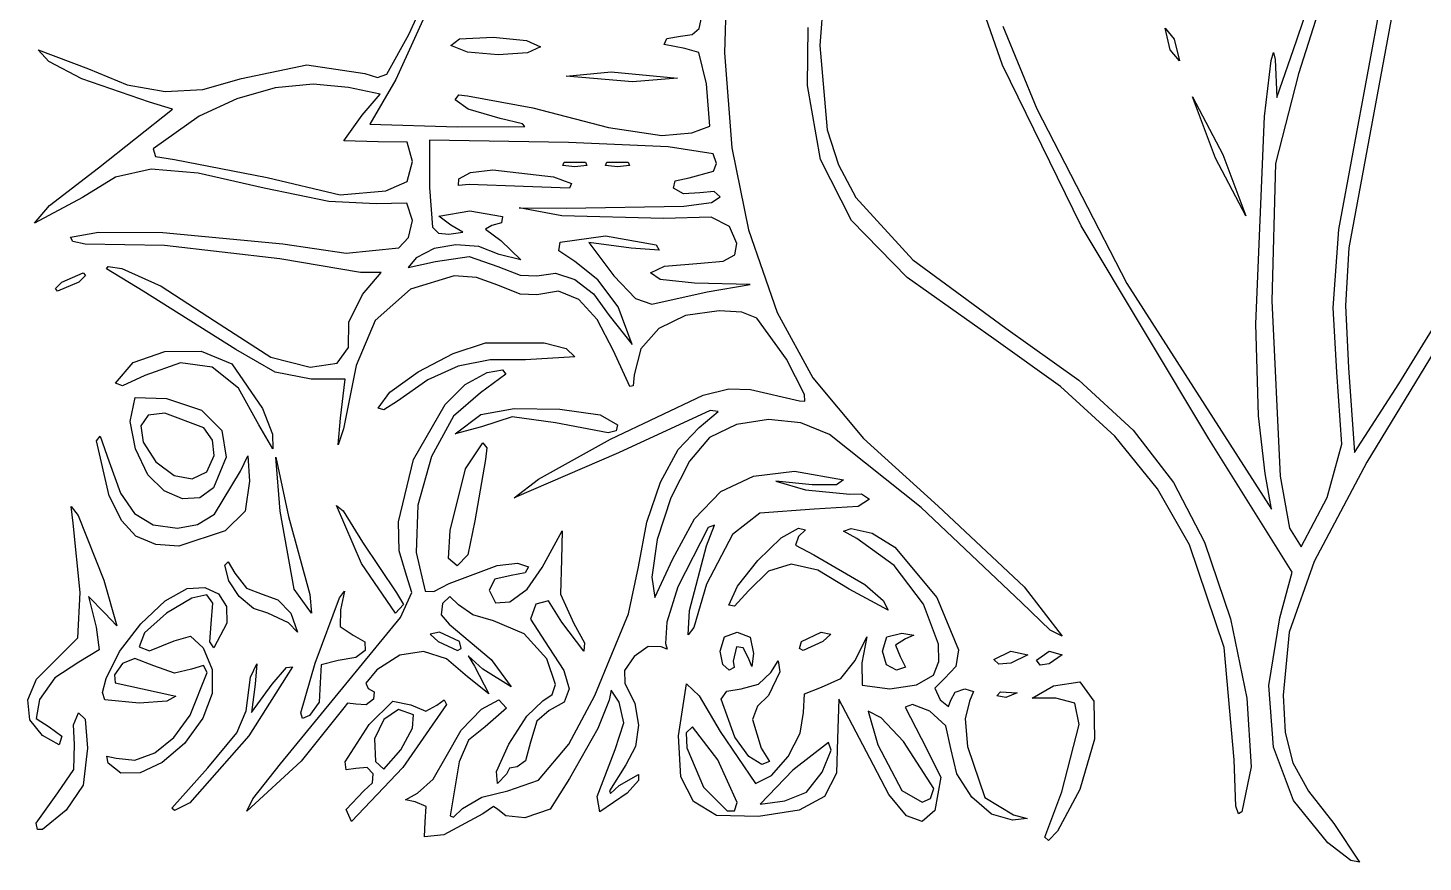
# Model space of a CAD drawing. Extents: x -2 to 143, y -75 to 57.
# Drawn here: x -1.63 to 30.67, y -73.61 to -54.31 of the extents above; entities that cross this region are included whole.
import ezdxf

# ---------------------------------------------------------------- set-up
doc = ezdxf.new("R2010")
doc.units = 0

msp = doc.modelspace()

# ---------------------------------------------------------------- linework, layer by layer
at = {"layer": 'Layer 1'}
for p, q in [((29.742769, -49.175322), (27.78338, -55.367966)), ((30.53079, -50.892837), (29.834776, -54.60145)), ((27.73885, -54.60147), (28.90985, -51.104446)), ((14.556311, -52.64182), (14.49772, -54.884092)), ((28.719773, -58.972139), (29.914118, -52.521)), ((7.795793, -53.505412), (6.884126, -55.495582)), ((7.186877, -54.45702), (7.698966, -53.33871)), ((13.912366, -54.320195), (14.095312, -53.45224)), ((16.806455, -53.344134), (16.703592, -54.71086)), ((20.933303, -55.168519), (20.365794, -53.548905)), ((6.675556, -55.377266), (7.186877, -54.45702)), ((8.16091, -54.71223), (8.364024, -54.559507)), ((8.364024, -54.559507), (9.13871, -54.52203)), ((9.13871, -54.52203), (9.915365, -54.597705)), ((13.096405, -54.69092), (13.163335, -54.550769)), ((13.163335, -54.550769), (13.479874, -54.49248)), ((13.479874, -54.49248), (13.746787, -54.460381)), ((13.746787, -54.460381), (13.912366, -54.320195)), ((16.418228, -55.64086), (16.430695, -54.29592)), ((20.936844, -54.265012), (21.721966, -56.181353)), ((24.808097, -54.812), (24.698331, -54.314572)), ((24.698331, -54.314572), (24.906757, -54.56314)), ((24.906757, -54.56314), (25.024135, -55.06533)), ((-1.145028, -55.079104), (-1.396083, -54.81094)), ((-1.396083, -54.81094), (-0.229423, -55.25147)), ((8.548542, -54.866761), (8.16091, -54.71218)), ((8.16091, -54.71218), (8.16091, -54.71223)), ((9.255676, -54.926097), (8.548542, -54.866761)), ((9.9348, -54.8855), (9.255676, -54.926097)), ((9.915365, -54.597705), (10.2384, -54.74028)), ((10.2384, -54.74028), (9.9348, -54.8855)), ((13.575004, -54.78292), (13.096405, -54.69092)), ((13.897805, -54.873913), (13.575004, -54.78292)), ((14.07611, -55.59921), (13.897805, -54.873913)), ((14.49772, -54.884092), (14.664664, -57.078127)), ((16.703592, -54.71086), (16.872537, -56.660686)), ((24.8081, -54.812), (24.808097, -54.812)), ((25.024135, -55.06533), (24.8081, -54.812)), ((27.150237, -55.062449), (27.207291, -54.871161)), ((27.207291, -54.871161), (27.238868, -55.03946)), ((27.277968, -55.91545), (27.73885, -54.60147)), ((29.834776, -54.60145), (28.9459, -59.396135)), ((-0.384435, -55.486362), (-1.145028, -55.079104)), ((3.311987, -55.47727), (4.827155, -55.162422)), ((4.827155, -55.162422), (6.167877, -55.36206)), ((22.747919, -58.882952), (20.933303, -55.168519)), ((26.991737, -56.35344), (27.150237, -55.062449)), ((27.238868, -55.03946), (27.277968, -55.91545)), ((1.184607, -56.02263), (-0.384435, -55.486362)), ((-0.229423, -55.25147), (0.668396, -55.618726)), ((2.418437, -55.730311), (3.311987, -55.47727)), ((6.167877, -55.36206), (6.459954, -55.45223)), ((6.884126, -55.495582), (6.282521, -56.529172)), ((6.459954, -55.45223), (6.675556, -55.377266)), ((12.365772, -55.55465), (10.831952, -55.42321)), ((10.831952, -55.42321), (10.83196, -55.42321)), ((10.83196, -55.42321), (11.87091, -55.32154)), ((11.87091, -55.32154), (13.405359, -55.467821)), ((13.405359, -55.467821), (12.365772, -55.55465)), ((27.78338, -55.367966), (27.250651, -57.444485)), ((0.668396, -55.618726), (1.544128, -55.777901)), ((1.544128, -55.777901), (2.418437, -55.730311)), ((4.096771, -55.695765), (3.2066, -55.944272)), ((4.971205, -55.606468), (4.096771, -55.695765)), ((5.792847, -55.68348), (4.971205, -55.606468)), ((6.522662, -55.83499), (5.792847, -55.68348)), ((6.104705, -56.32732), (6.522662, -55.83499)), ((8.259433, -55.971272), (8.342706, -55.857174)), ((8.342706, -55.857174), (8.542914, -55.880072)), ((14.1534, -56.5817), (14.07611, -55.59921)), ((16.718413, -57.348671), (16.418228, -55.64086)), ((0.005757, -57.54622), (1.719117, -56.18901)), ((1.719117, -56.18901), (1.184607, -56.02263)), ((3.2066, -55.944272), (2.337747, -56.34489)), ((8.564624, -56.185098), (8.259433, -55.971272)), ((8.542914, -55.880072), (10.061214, -56.155052)), ((9.298383, -56.402022), (8.564624, -56.185098)), ((10.061214, -56.155052), (11.806164, -56.613452)), ((21.721966, -56.181353), (23.811378, -60.22106)), ((25.861967, -57.31677), (25.325038, -55.90032)), ((25.325038, -55.90032), (26.028783, -57.23646)), ((2.337747, -56.34489), (1.269869, -57.10393)), ((5.686748, -56.92083), (6.104705, -56.32732)), ((9.815201, -56.521296), (9.298383, -56.402022)), ((26.79663, -61.14996), (26.991737, -56.35344)), ((6.282521, -56.529172), (8.310951, -56.597072)), ((8.310951, -56.597072), (9.871264, -56.584053)), ((9.871264, -56.584053), (9.815201, -56.521296)), ((11.806164, -56.613452), (13.048156, -56.794162)), ((13.048156, -56.794162), (13.741974, -56.735424)), ((13.741974, -56.735424), (14.153394, -56.581752)), ((14.153394, -56.581752), (14.1534, -56.5817)), ((16.872537, -56.660686), (17.130888, -57.476315)), ((1.269869, -57.10393), (1.325972, -57.284574)), ((6.478331, -56.93843), (5.686748, -56.92083)), ((7.148254, -56.9512), (6.478331, -56.93843)), ((7.269914, -57.39801), (7.148254, -56.9512)), ((10.881478, -56.9563), (7.665668, -56.902)), ((7.665668, -56.902), (7.6657, -57.9965)), ((13.192403, -57.055936), (10.881478, -56.9563)), ((14.232648, -57.21918), (13.192403, -57.055936)), ((14.664664, -57.078127), (15.051217, -58.981286)), ((1.325972, -57.284574), (1.766626, -57.34811)), ((1.766626, -57.34811), (3.905686, -57.76999)), ((7.145632, -57.859486), (7.269914, -57.39801)), ((10.75315, -57.490905), (10.782525, -57.41289)), ((10.782525, -57.41289), (11.277264, -57.41289)), ((10.782525, -57.41289), (10.782525, -57.41289)), ((11.277264, -57.41289), (11.306641, -57.490883)), ((11.742629, -57.490905), (11.772004, -57.41289)), ((11.772004, -57.41289), (12.266743, -57.41289)), ((11.772004, -57.41289), (11.772004, -57.41289)), ((12.266743, -57.41289), (12.29612, -57.490883)), ((14.311651, -57.444773), (14.232648, -57.21918)), ((14.23739, -57.621189), (14.311651, -57.444773)), ((17.438331, -58.760911), (16.718413, -57.348671)), ((17.130888, -57.476315), (17.533482, -58.228764)), ((26.565712, -58.65291), (25.861967, -57.31677)), ((25.861967, -57.31677), (25.861967, -57.31677)), ((26.028783, -57.23646), (26.565712, -58.65291)), ((27.250651, -57.444485), (27.161317, -60.623886)), ((-1.132148, -58.412832), (0.005757, -57.54622)), ((0.399024, -57.762193), (-0.369733, -58.23046)), ((1.225697, -57.577254), (0.399024, -57.762193)), ((2.307235, -57.66568), (1.225697, -57.577254)), ((3.840587, -58.01751), (2.307235, -57.66568)), ((3.905686, -57.76999), (5.599099, -58.171457)), ((8.340592, -57.950598), (8.345199, -57.80039)), ((8.345199, -57.80039), (8.61139, -57.650685)), ((8.61139, -57.650685), (9.129055, -57.591444)), ((9.129055, -57.591444), (10.535159, -57.75269)), ((10.535159, -57.75269), (10.950678, -57.90459)), ((11.029895, -57.52335), (10.75315, -57.490905)), ((11.306641, -57.490883), (11.029895, -57.52335)), ((12.019374, -57.52335), (11.742629, -57.490905)), ((12.29612, -57.490883), (12.019374, -57.52335)), ((13.352334, -57.840923), (13.678133, -57.77713)), ((13.678133, -57.77713), (14.23739, -57.621189)), ((5.334147, -58.319373), (3.840587, -58.01751)), ((5.599099, -58.171457), (6.651486, -58.07803)), ((6.651486, -58.07803), (6.65149, -58.078)), ((6.65149, -58.078), (7.145632, -57.859486)), ((7.6657, -57.9965), (7.73675, -58.913967)), ((8.58089, -57.92817), (8.340592, -57.950598)), ((9.84252, -57.97347), (8.58089, -57.92817)), ((9.842524, -57.97343), (9.84252, -57.97347)), ((10.907954, -58.012981), (9.842524, -57.97343)), ((10.950678, -57.90459), (10.907954, -58.012981)), ((13.31561, -58.01387), (13.352334, -57.840923)), ((13.547976, -58.142484), (13.31561, -58.01387)), ((13.920977, -58.1192), (13.547976, -58.142484)), ((14.25771, -58.089968), (13.920977, -58.1192)), ((14.394127, -58.2109), (14.25771, -58.089968)), ((-0.369733, -58.23046), (-1.475593, -58.82118)), ((-1.475593, -58.82118), (-1.132148, -58.412832)), ((6.428857, -58.37291), (5.334147, -58.319373)), ((7.138206, -58.362736), (6.428857, -58.37291)), ((7.269914, -58.7657), (7.138206, -58.362736)), ((10.832007, -58.47862), (13.554129, -58.432443)), ((13.554129, -58.432443), (14.190444, -58.345018)), ((14.190444, -58.345018), (14.394127, -58.2109)), ((17.533482, -58.228764), (18.856366, -59.673149)), ((7.177962, -59.155869), (7.269914, -58.7657)), ((7.884683, -58.663839), (8.60366, -58.54184)), ((8.16044, -58.87208), (7.884683, -58.663839)), ((8.60366, -58.54184), (9.357449, -58.67034)), ((9.357449, -58.67034), (9.331862, -58.815397)), ((10.733056, -58.65328), (9.743577, -58.46862)), ((9.743577, -58.46862), (10.832007, -58.47862)), ((13.080646, -58.71768), (10.733056, -58.65328)), ((14.183088, -58.688371), (13.080646, -58.71768)), ((14.611306, -58.89889), (14.183088, -58.688371)), ((18.725364, -60.078016), (17.438331, -58.760911)), ((-0.646165, -59.14547), (0.0018, -59.033806)), ((0.0018, -59.033806), (1.491989, -59.037847)), ((1.491989, -59.037847), (4.273555, -59.30479)), ((7.73675, -58.913967), (7.870862, -59.052698)), ((7.870862, -59.052698), (8.110966, -59.07569)), ((8.110966, -59.07569), (8.436648, -59.035726)), ((8.436648, -59.035726), (8.16044, -58.87208)), ((9.112125, -58.88085), (8.961139, -58.963318)), ((8.961139, -58.963318), (9.315837, -59.22649)), ((9.331862, -58.815397), (9.112125, -58.88085)), ((14.778943, -59.296526), (14.611306, -58.89889)), ((15.051217, -58.981286), (15.71473, -60.889516)), ((25.703278, -63.81645), (22.747919, -58.882952)), ((28.582858, -60.780566), (28.719773, -58.972139)), ((-0.587384, -59.249272), (-0.646165, -59.14547)), ((-0.308191, -59.30681), (-0.587384, -59.249272)), ((1.530945, -59.33813), (-0.308191, -59.30681)), ((4.202535, -59.65283), (1.530945, -59.33813)), ((4.273555, -59.30479), (5.736873, -59.519246)), ((5.736873, -59.519246), (6.956885, -59.39579)), ((6.956885, -59.39579), (7.177962, -59.155869)), ((7.770423, -59.40919), (7.357207, -59.62582)), ((8.278338, -59.321765), (7.770423, -59.40919)), ((8.806093, -59.366617), (8.278338, -59.321765)), ((9.278827, -59.54682), (8.806093, -59.366617)), ((9.315837, -59.22649), (9.778052, -59.67346)), ((10.659074, -59.46039), (10.693489, -59.26465)), ((10.693489, -59.26465), (11.741879, -59.115899)), ((12.331078, -59.40195), (11.356455, -59.27155)), ((11.356455, -59.27155), (11.935286, -60.04146)), ((11.741879, -59.115899), (12.909909, -59.32705)), ((12.979079, -59.452366), (12.331078, -59.40195)), ((12.909909, -59.32705), (12.979079, -59.452366)), ((14.733601, -59.559376), (14.778943, -59.296526)), ((28.9459, -59.396135), (28.869009, -60.73029)), ((6.067565, -59.96653), (4.202535, -59.65283)), ((7.357207, -59.62582), (7.172964, -59.851682)), ((7.172964, -59.851682), (7.801398, -59.71222)), ((7.801398, -59.71222), (8.587406, -59.596787)), ((8.587406, -59.596787), (9.246288, -59.82331)), ((9.778052, -59.67346), (9.278827, -59.54682)), ((11.0317, -59.71367), (10.659074, -59.46039)), ((11.563542, -60.137141), (11.0317, -59.71367)), ((13.948862, -59.75121), (14.461502, -59.705064)), ((14.461502, -59.705064), (14.733601, -59.559376)), ((18.856366, -59.673149), (21.011132, -61.2519)), ((-0.843817, -60.1859), (-0.349077, -59.97361)), ((-0.296511, -60.035959), (-0.448025, -60.1859)), ((-0.349077, -59.97361), (-0.296511, -60.035959)), ((0.186025, -59.879344), (0.226147, -59.826068)), ((1.0362, -60.39573), (0.186025, -59.879344)), ((0.226147, -59.826068), (0.541461, -59.87244)), ((0.541461, -59.87244), (1.457534, -60.283799)), ((6.547327, -59.96671), (6.067565, -59.96653)), ((6.115229, -60.4757), (6.547327, -59.96671)), ((8.237558, -60.040443), (7.226225, -60.348023)), ((8.75497, -60.078251), (8.237558, -60.040443)), ((9.246288, -59.82331), (9.76608, -60.027886)), ((9.76608, -60.027886), (10.149986, -60.04176)), ((10.149986, -60.04176), (10.58348, -59.97854)), ((10.58348, -59.97854), (11.03322, -60.125202)), ((11.935286, -60.04146), (12.437664, -60.571005)), ((12.779755, -59.969725), (13.102657, -59.820464)), ((13.004302, -60.124378), (12.779755, -59.969725)), ((13.102657, -59.820464), (13.948862, -59.75121)), ((-0.995331, -60.335841), (-0.843817, -60.1859)), ((-0.942765, -60.39819), (-0.995331, -60.335841)), ((-0.448025, -60.1859), (-0.942765, -60.39819)), ((-0.843817, -60.1859), (-0.843817, -60.1859)), ((1.457534, -60.283799), (2.687371, -61.08236)), ((7.226225, -60.348023), (6.406562, -61.075855)), ((9.24814, -60.261926), (8.75497, -60.078251)), ((9.766692, -60.465825), (9.24814, -60.261926)), ((11.03322, -60.125202), (11.460781, -60.460628)), ((12.03384, -60.75928), (11.563542, -60.137141)), ((13.80044, -60.20981), (13.004302, -60.124378)), ((15.08676, -60.24051), (13.80044, -60.20981)), ((14.097281, -60.40932), (15.08676, -60.24051)), ((20.726898, -61.50042), (18.725364, -60.078016)), ((23.811378, -60.22106), (27.158488, -65.4418)), ((30.105376, -62.54033), (31.566106, -60.16442)), ((3.18026, -61.74501), (1.0362, -60.39573)), ((5.801958, -61.11619), (6.115229, -60.4757)), ((10.150082, -60.479396), (9.766692, -60.465825)), ((10.653001, -60.397187), (10.150082, -60.479396)), ((11.119561, -60.589265), (10.653001, -60.397187)), ((11.544765, -61.051963), (11.119561, -60.589265)), ((11.460781, -60.460628), (11.827736, -60.9637)), ((12.437664, -60.571005), (12.810961, -60.69474)), ((12.810961, -60.69474), (14.097281, -60.40932)), ((27.161317, -60.623886), (27.356426, -64.679366)), ((11.827736, -60.9637), (12.361394, -61.63257)), ((12.03387, -60.75945), (12.03384, -60.75928)), ((12.361394, -61.63257), (12.03387, -60.75945)), ((13.593231, -60.957542), (12.973433, -61.262907)), ((14.371465, -60.855456), (13.593231, -60.957542)), ((14.897475, -60.886223), (14.371465, -60.855456)), ((15.246732, -61.021485), (14.897475, -60.886223)), ((15.926875, -61.973416), (15.246732, -61.021485)), ((15.71473, -60.889516), (16.537567, -62.402292)), ((28.672668, -62.27357), (28.582858, -60.780566)), ((28.869009, -60.73029), (28.940605, -62.1732)), ((31.443267, -60.93229), (29.362118, -64.356371)), ((2.687371, -61.08236), (3.992522, -61.927237)), ((5.790432, -61.70218), (5.801958, -61.11619)), ((6.406562, -61.075855), (5.97099, -62.115126)), ((11.923622, -61.781616), (11.544765, -61.051963)), ((12.973433, -61.262907), (12.560758, -61.734887)), ((21.011132, -61.2519), (22.694421, -62.460029)), ((26.852709, -63.281218), (26.79663, -61.14996)), ((8.217539, -61.839176), (8.96098, -61.59643)), ((8.96098, -61.59643), (10.324314, -61.595755)), ((10.324314, -61.595755), (10.829985, -61.726053)), ((22.274148, -62.604248), (20.726898, -61.50042)), ((0.805804, -62.049678), (1.541629, -61.792455)), ((1.541629, -61.792455), (2.378723, -61.788717)), ((2.378723, -61.788717), (3.090972, -62.07598)), ((4.096664, -62.270798), (3.18026, -61.74501)), ((3.992522, -61.927237), (4.900361, -62.15668)), ((5.530272, -62.06293), (5.790432, -61.70218)), ((7.403631, -62.264871), (8.217539, -61.839176)), ((9.068467, -61.984656), (8.330299, -62.135955)), ((9.88567, -61.98369), (9.068467, -61.984656)), ((11.02994, -61.91449), (9.88567, -61.98369)), ((10.829985, -61.726053), (11.02994, -61.91449)), ((12.307085, -62.600536), (11.923622, -61.781616)), ((12.560758, -61.734887), (12.403895, -62.336816)), ((16.344077, -62.791751), (15.926875, -61.973416)), ((0.397362, -62.52287), (0.805804, -62.049678)), ((1.901716, -62.05906), (1.07437, -62.35123)), ((2.634832, -62.159436), (1.901716, -62.05906)), ((3.24821, -62.641324), (2.634832, -62.159436)), ((3.090972, -62.07598), (3.797928, -63.115562)), ((4.92468, -62.4354), (4.096664, -62.270798)), ((4.900361, -62.15668), (5.530272, -62.06293)), ((5.97099, -62.115126), (5.672411, -63.580156)), ((6.747735, -62.73436), (7.403631, -62.264871)), ((8.330299, -62.135955), (7.629298, -62.451167)), ((8.495449, -62.558425), (9.00149, -62.27748)), ((9.434107, -62.320596), (8.849347, -62.74835)), ((9.00149, -62.27748), (9.35641, -62.215557)), ((9.35641, -62.215557), (9.434107, -62.320596)), ((28.788321, -63.939139), (28.672668, -62.27357)), ((28.940605, -62.1732), (29.080436, -64.1283)), ((0.556429, -62.585104), (0.397362, -62.52287)), ((1.07437, -62.35123), (0.556429, -62.585104)), ((3.71634, -63.49369), (3.24821, -62.641324)), ((5.712505, -62.435396), (4.92468, -62.4354)), ((5.605715, -63.336266), (5.712505, -62.435396)), ((7.629298, -62.451167), (6.9236, -62.94387)), ((8.030339, -63.019433), (8.495449, -62.558425)), ((12.379928, -62.590831), (12.307085, -62.600536)), ((12.403895, -62.336816), (12.379928, -62.590831)), ((14.002081, -62.801383), (14.594053, -62.655909)), ((14.594053, -62.655909), (15.095836, -62.672696)), ((16.537567, -62.402292), (17.714566, -63.803516)), ((23.532929, -63.754371), (22.274148, -62.604248)), ((22.694421, -62.460029), (23.951493, -63.613424)), ((29.080436, -64.1283), (30.105376, -62.54033)), ((0.739414, -63.41247), (0.849494, -62.858621)), ((0.849494, -62.858621), (1.578449, -62.88072)), ((1.578449, -62.88072), (2.388646, -63.147906)), ((6.47833, -63.10849), (6.747735, -62.73436)), ((6.9236, -62.94387), (6.609131, -63.141288)), ((8.849347, -62.74835), (8.223651, -63.289825)), ((11.853106, -63.826126), (14.002081, -62.801383)), ((15.095836, -62.672696), (16.232666, -62.935806)), ((16.232666, -62.935806), (16.352138, -62.940792)), ((16.352138, -62.940792), (16.344077, -62.791751)), ((1.151263, -63.265607), (0.981304, -63.513243)), ((1.53581, -63.21949), (1.151263, -63.265607)), ((2.440691, -63.563868), (1.53581, -63.21949)), ((2.388646, -63.147906), (2.860569, -63.62178)), ((3.797928, -63.115562), (4.030975, -63.705059)), ((6.478335, -63.10847), (6.47833, -63.10849)), ((6.609131, -63.141288), (6.478335, -63.10847)), ((7.296624, -64.296492), (8.030339, -63.019433)), ((8.223651, -63.289825), (7.709967, -64.227219)), ((8.25939, -63.69962), (8.851247, -63.25268)), ((8.851247, -63.25268), (9.623575, -63.113136)), ((9.623575, -63.113136), (10.681819, -63.12617)), ((10.681819, -63.12617), (11.616816, -63.261357)), ((11.616816, -63.261357), (12.019407, -63.48827)), ((14.159491, -63.160272), (12.041126, -64.136026)), ((13.908236, -63.553696), (14.346731, -63.180638)), ((14.346731, -63.180638), (14.159491, -63.160272)), ((27.009867, -64.62057), (26.852709, -63.281218)), ((0.859897, -64.045476), (0.739414, -63.41247)), ((0.981304, -63.513243), (1.037905, -63.895837)), ((2.645189, -63.845626), (2.440691, -63.563868)), ((2.860569, -63.62178), (2.962674, -64.242212)), ((3.716343, -63.49369), (3.71634, -63.49369)), ((4.042862, -64.04902), (3.716343, -63.49369)), ((5.550073, -63.952851), (5.605715, -63.336266)), ((5.672411, -63.580156), (5.550073, -63.952851)), ((8.871407, -63.53737), (8.259389, -63.6996)), ((9.57595, -63.309359), (8.871407, -63.53737)), ((10.586527, -63.44467), (9.57595, -63.309359)), ((11.803971, -63.673924), (10.586527, -63.44467)), ((12.019407, -63.48827), (11.983396, -63.631331)), ((13.425513, -64.064096), (13.908236, -63.553696)), ((14.776049, -63.4832), (14.144232, -63.785366)), ((15.515606, -63.369071), (14.776049, -63.4832)), ((16.264878, -63.445464), (15.515606, -63.369071)), ((16.925842, -63.714866), (16.264878, -63.445464)), ((23.951493, -63.613424), (24.886862, -64.824814)), ((-0.038995, -63.86114), (0.043483, -63.751116)), ((0.247948, -65.131445), (-0.038995, -63.86114)), ((0.043483, -63.751116), (0.250852, -64.34412)), ((1.037905, -63.895837), (1.333038, -64.34683)), ((2.68084, -64.1974), (2.645189, -63.845626)), ((4.030975, -63.705059), (4.042862, -64.04902)), ((8.259389, -63.6996), (8.25939, -63.69962)), ((8.498669, -64.505574), (8.898262, -63.90878)), ((8.898262, -63.90878), (8.996609, -64.021359)), ((10.190636, -64.748721), (11.853106, -63.826126)), ((11.983396, -63.631331), (11.803971, -63.673924)), ((14.144232, -63.785366), (13.683072, -64.330909)), ((19.047211, -65.406581), (16.925842, -63.714866)), ((17.714566, -63.803516), (19.440567, -65.377086)), ((24.520922, -64.969401), (23.532929, -63.754371)), ((27.634948, -66.89959), (25.703278, -63.81645)), ((28.444377, -65.17528), (28.788321, -63.939139)), ((1.149569, -64.64579), (0.859897, -64.045476)), ((2.509202, -64.578958), (2.680838, -64.1974)), ((2.962674, -64.242212), (2.663419, -64.94907)), ((2.680838, -64.1974), (2.68084, -64.1974)), ((3.289032, -64.56134), (3.458379, -64.208281)), ((3.458379, -64.208281), (3.497347, -64.79237)), ((4.20664, -65.4883), (4.110098, -64.2373)), ((4.110098, -64.2373), (4.398342, -65.60939)), ((7.709967, -64.227219), (7.393753, -65.348533)), ((8.996609, -64.021359), (8.959148, -64.29203)), ((12.041126, -64.136026), (9.623106, -65.178146)), ((13.011375, -64.815546), (13.425513, -64.064096)), ((0.250852, -64.34412), (0.513607, -65.068799)), ((1.333038, -64.34683), (1.75513, -64.662564)), ((2.173909, -64.736976), (2.509202, -64.578958)), ((2.689717, -65.555163), (3.289032, -64.56134)), ((6.94778, -65.738368), (7.296624, -64.296492)), ((8.14646, -65.9345), (8.498669, -64.505574)), ((8.959148, -64.29203), (8.712514, -65.71551)), ((13.683072, -64.330909), (13.252915, -65.18346)), ((15.166183, -64.679739), (16.114142, -64.566506)), ((16.114142, -64.566506), (17.252092, -64.763856)), ((29.362118, -64.356371), (28.14307, -66.650781)), ((1.524467, -65.016341), (1.149569, -64.64579)), ((1.149569, -64.64579), (1.149569, -64.64579)), ((1.75513, -64.662564), (2.173909, -64.736976)), ((3.497347, -64.79237), (3.395377, -65.488728)), ((9.623106, -65.178146), (10.190636, -64.748721)), ((12.694465, -65.742293), (13.011375, -64.815546)), ((14.406966, -65.036699), (15.166183, -64.679739)), ((16.521662, -64.877676), (15.68056, -64.793276)), ((15.68056, -64.793276), (16.373195, -64.998226)), ((17.086795, -64.880106), (16.521662, -64.877676)), ((17.252092, -64.763856), (17.086795, -64.880106)), ((24.886862, -64.824814), (25.605042, -66.20693)), ((27.010029, -64.62056), (27.009867, -64.62057)), ((27.158488, -65.4418), (27.010029, -64.62056)), ((27.356426, -64.679366), (27.574265, -65.881326)), ((0.544597, -65.709723), (0.247948, -65.131445)), ((0.513607, -65.068799), (0.840996, -65.542838)), ((1.948947, -65.199861), (1.524467, -65.016341)), ((2.352201, -65.182166), (1.948947, -65.199861)), ((2.663419, -64.94907), (2.352201, -65.182166)), ((13.252915, -65.18346), (12.935609, -66.144436)), ((13.797037, -65.6658), (14.406966, -65.036699)), ((16.373195, -64.998226), (17.395495, -65.094526)), ((17.395495, -65.094526), (17.665709, -65.084754)), ((17.852441, -65.213746), (17.590681, -65.383846)), ((17.665709, -65.084754), (17.852441, -65.213746)), ((25.255808, -66.26795), (24.520922, -64.969401)), ((27.846442, -66.317806), (28.44437, -65.175286)), ((28.44437, -65.175286), (28.444377, -65.17528)), ((-0.579513, -65.7703), (-0.62984, -65.381396)), ((-0.62984, -65.381396), (-0.46602, -65.587905)), ((0.840996, -65.542838), (1.269332, -65.801442)), ((2.29631, -65.799276), (2.689717, -65.555163)), ((3.395377, -65.488728), (2.935144, -65.9421)), ((4.53199, -67.2951), (4.20664, -65.4883)), ((6.0884, -66.70108), (5.510361, -65.361112)), ((5.510361, -65.361112), (5.665904, -65.480888)), ((5.665904, -65.480888), (6.113661, -66.20834)), ((7.393753, -65.348533), (7.360467, -66.44177)), ((15.314764, -65.536065), (14.676861, -66.026826)), ((16.573321, -65.441656), (15.314764, -65.536065)), ((17.590681, -65.383846), (16.573321, -65.441656)), ((21.370052, -67.601006), (19.047211, -65.406581)), ((19.440567, -65.377086), (21.428812, -67.239819)), ((-0.420023, -67.36748), (-0.579513, -65.7703)), ((-0.46602, -65.587905), (0.126426, -67.08428)), ((0.869229, -66.0698), (0.544597, -65.709723)), ((1.269332, -65.801442), (1.834932, -65.87982)), ((1.834932, -65.87982), (2.29631, -65.799276)), ((4.398342, -65.60939), (4.896783, -67.41611)), ((6.963758, -66.405396), (6.94778, -65.738368)), ((8.712514, -65.71551), (8.556633, -66.503184)), ((12.503426, -66.778586), (12.694465, -65.742293)), ((13.296942, -66.595456), (13.797037, -65.6658)), ((14.113834, -65.864556), (13.412904, -67.236319)), ((14.080694, -66.288906), (14.260818, -65.81407)), ((14.260818, -65.81407), (14.113834, -65.864556)), ((15.806921, -66.105538), (16.20491, -65.8832)), ((16.20491, -65.8832), (16.372836, -65.920739)), ((27.574265, -65.881326), (27.846442, -66.317806)), ((0.869234, -66.0698), (0.869229, -66.0698)), ((1.330381, -66.257014), (0.869234, -66.0698)), ((2.935144, -65.9421), (1.863185, -66.295986)), ((6.113661, -66.20834), (6.901484, -67.37632)), ((8.104444, -66.585761), (8.146459, -65.9345)), ((8.146459, -65.9345), (8.14646, -65.9345)), ((10.270485, -66.79319), (10.739388, -65.945425)), ((10.739388, -65.945425), (10.725626, -66.60966)), ((12.935609, -66.144436), (12.813002, -67.015256)), ((14.676861, -66.026826), (14.078505, -67.176566)), ((15.268753, -66.62782), (15.806921, -66.105538)), ((16.205622, -66.07341), (16.139178, -66.27219)), ((16.372836, -65.920739), (16.205622, -66.07341)), ((17.250042, -65.951335), (17.430656, -65.8937)), ((17.560137, -66.12525), (17.250042, -65.951335)), ((17.430656, -65.8937), (17.914251, -65.999447)), ((18.423843, -66.746177), (17.560137, -66.12525)), ((17.914251, -65.999447), (18.437397, -66.325434)), ((25.605042, -66.20693), (26.208972, -67.982381)), ((1.863185, -66.295986), (1.330381, -66.257014)), ((7.13124, -66.97477), (6.963758, -66.405396)), ((7.360467, -66.44177), (7.566358, -67.338031)), ((8.556633, -66.503184), (8.308751, -66.75574)), ((13.685464, -67.789126), (14.080694, -66.288906)), ((16.139178, -66.27219), (16.560692, -66.50004)), ((16.560692, -66.50004), (17.73998, -67.186541)), ((18.437397, -66.325434), (19.413316, -67.48631)), ((26.059173, -68.642133), (25.255808, -66.26795)), ((2.929595, -66.73858), (3.001854, -66.662356)), ((3.018422, -67.099805), (2.929595, -66.73858)), ((3.001854, -66.662356), (3.157732, -66.92007)), ((6.878126, -67.85082), (6.0884, -66.70108)), ((6.0884, -66.70108), (6.0884, -66.70108)), ((8.308751, -66.75574), (8.104444, -66.585761)), ((8.11931, -67.15952), (9.231828, -66.742725)), ((9.231828, -66.742725), (9.705795, -66.69078)), ((9.705795, -66.69078), (9.95423, -66.77857)), ((9.95423, -66.77857), (9.882855, -66.917136)), ((9.930671, -67.294882), (10.270485, -66.79319)), ((10.725626, -66.60966), (10.69635, -67.409382)), ((12.269851, -67.862392), (12.503426, -66.778586)), ((12.879382, -67.489911), (13.296942, -66.595456)), ((14.795696, -67.223159), (15.268753, -66.62782)), ((16.036254, -66.718379), (15.510059, -66.876068)), ((16.652424, -66.857275), (16.036254, -66.718379)), ((19.099503, -67.643035), (18.423843, -66.746177)), ((28.14307, -66.650781), (27.570075, -68.289715)), ((0.126426, -67.08428), (0.426189, -68.144591)), ((3.263731, -67.461308), (3.018422, -67.099805)), ((3.157732, -66.92007), (3.430496, -67.271388)), ((7.253824, -67.372287), (7.13124, -66.97477)), ((7.76463, -67.350186), (8.11931, -67.15952)), ((9.181102, -67.0631), (9.050965, -67.3185)), ((9.557384, -66.97477), (9.181102, -67.0631)), ((9.882855, -66.917136), (9.557384, -66.97477)), ((12.813002, -67.015256), (12.879382, -67.489911)), ((14.078505, -67.176566), (13.781744, -68.179116)), ((15.510059, -66.876068), (15.049295, -67.33075)), ((17.383115, -67.29235), (16.652424, -66.857275)), ((27.347255, -67.95745), (27.634948, -66.89959)), ((-0.471226, -68.419171), (-0.420023, -67.36748)), ((0.146632, -67.85077), (-0.225454, -67.466059)), ((-0.225454, -67.466059), (-0.053221, -68.17673)), ((1.547143, -67.563703), (2.054478, -67.2757)), ((2.054478, -67.2757), (2.466527, -67.252306)), ((2.511773, -67.425616), (2.162373, -67.503235)), ((2.466527, -67.252306), (2.785184, -67.403886)), ((2.653869, -67.621554), (2.511773, -67.425616)), ((2.785184, -67.403886), (2.967578, -67.692756)), ((3.590741, -67.739504), (3.263731, -67.461308)), ((3.430496, -67.271388), (3.789371, -67.41281)), ((3.789371, -67.41281), (4.156411, -67.541472)), ((4.933888, -67.85075), (4.531988, -67.29503)), ((4.531988, -67.29503), (4.53199, -67.2951)), ((4.896783, -67.41611), (4.933888, -67.85075)), ((5.01836, -69.0029), (5.585839, -67.493401)), ((5.585839, -67.493401), (5.696692, -67.340807)), ((5.696692, -67.340807), (5.606832, -67.76885)), ((6.901484, -67.37632), (7.067287, -67.65116)), ((6.995475, -67.952543), (7.253824, -67.372287)), ((7.566358, -67.338031), (7.76463, -67.350186)), ((8.133857, -67.463594), (7.964914, -67.62743)), ((8.339016, -67.65333), (8.133857, -67.463594)), ((9.050965, -67.3185), (9.19176, -67.613167)), ((9.528046, -67.586751), (9.930671, -67.294882)), ((10.69635, -67.409382), (11.010745, -68.08789)), ((13.412904, -67.236319), (13.160763, -68.059591)), ((14.59304, -67.66467), (14.795696, -67.223159)), ((15.049295, -67.33075), (14.72747, -67.688569)), ((18.282682, -67.78161), (17.383115, -67.29235)), ((17.73998, -67.186541), (18.171712, -67.555646)), ((19.413316, -67.48631), (19.909963, -68.69888)), ((21.428812, -67.239819), (22.310057, -68.380766)), ((0.987388, -68.094661), (1.547143, -67.563703)), ((2.162373, -67.503235), (1.580405, -67.84833)), ((2.613925, -68.09713), (2.653869, -67.621554)), ((2.967578, -67.692756), (2.970837, -68.08123)), ((3.924673, -67.85081), (3.590741, -67.739504)), ((4.156411, -67.541472), (4.453442, -67.85081)), ((5.606832, -67.76885), (5.5948, -68.161345)), ((7.067287, -67.65116), (6.878126, -67.85082)), ((7.964914, -67.62743), (7.935397, -67.885066)), ((8.666783, -67.890054), (8.339016, -67.65333)), ((9.19176, -67.613167), (9.528046, -67.586751)), ((10.127513, -67.64267), (10.001925, -67.990711)), ((10.417456, -67.563375), (10.127513, -67.64267)), ((10.725834, -68.05426), (10.417456, -67.563375)), ((13.652876, -68.348254), (13.685464, -67.789126)), ((14.593039, -67.66472), (14.59304, -67.66467)), ((14.72747, -67.688569), (14.593039, -67.66472)), ((18.171712, -67.555646), (18.282682, -67.78161)), ((19.449157, -68.570373), (19.099503, -67.643035)), ((22.033931, -68.242429), (21.370052, -67.601006)), ((0.426189, -68.144591), (0.146632, -67.85077)), ((0.493293, -68.737102), (0.987388, -68.094661)), ((1.580405, -67.84833), (1.067607, -68.302074)), ((2.582112, -68.515829), (2.613925, -68.09713)), ((2.970837, -68.08123), (2.670241, -68.65099)), ((4.40042, -68.0698), (3.924673, -67.85081)), ((4.21863, -71.3333), (6.995475, -67.952543)), ((4.611672, -68.2888), (4.40042, -68.0698)), ((4.40042, -68.0698), (4.40042, -68.0698)), ((4.453442, -67.85081), (4.611672, -68.2888)), ((7.935397, -67.885066), (8.12216, -68.10302)), ((8.12216, -68.10302), (9.096952, -68.920462)), ((9.149866, -68.02822), (8.666783, -67.890054)), ((9.855421, -68.33101), (9.149866, -68.02822)), ((10.001925, -67.990711), (10.43052, -68.6435)), ((11.238822, -68.72674), (10.725834, -68.05426)), ((11.010745, -68.08789), (11.253804, -68.539079)), ((11.884289, -68.801426), (12.269851, -67.862392)), ((13.160763, -68.059591), (13.130461, -68.547976)), ((26.208972, -67.982381), (26.582672, -69.814598)), ((27.095255, -69.520852), (27.347255, -67.95745)), ((-1.003531, -68.95199), (-0.471226, -68.419171)), ((-0.053221, -68.17673), (0.017529, -68.695631)), ((1.067607, -68.302074), (0.944974, -68.62789)), ((1.758056, -68.49041), (2.131337, -68.38157)), ((2.131337, -68.38157), (2.427551, -68.65466)), ((5.5948, -68.161345), (5.899003, -68.35635)), ((5.899003, -68.35635), (6.169662, -68.516046)), ((7.901385, -68.2921), (7.67841, -68.332444)), ((7.67841, -68.332444), (7.86359, -68.50775)), ((8.35833, -68.50775), (7.901385, -68.2921)), ((10.382778, -68.904681), (9.855421, -68.33101)), ((13.781744, -68.179116), (13.652876, -68.348254)), ((14.3942, -68.7268), (14.493148, -68.398309)), ((14.493148, -68.398309), (14.789992, -68.28881)), ((14.789992, -68.28881), (15.089611, -68.401976)), ((15.089611, -68.401976), (15.162827, -68.78155)), ((16.274209, -68.50779), (16.731154, -68.29214)), ((16.731154, -68.29214), (16.954129, -68.332484)), ((16.954129, -68.332484), (16.768954, -68.50779)), ((17.521364, -68.94577), (17.788599, -68.39828)), ((17.788599, -68.39828), (17.670602, -69.00052)), ((18.15422, -68.7268), (18.256483, -68.395236)), ((18.256483, -68.395236), (18.599486, -68.31421)), ((18.687926, -68.44201), (18.450351, -68.586449)), ((18.599486, -68.31421), (18.88091, -68.35531)), ((18.88091, -68.35531), (18.687926, -68.44201)), ((22.310057, -68.380766), (22.033931, -68.242429)), ((27.570075, -68.289715), (27.427087, -69.74737)), ((0.017529, -68.695631), (-0.45319, -68.98051)), ((0.182938, -69.35955), (0.493293, -68.737102)), ((0.944974, -68.62789), (1.184469, -68.724446)), ((1.184469, -68.724446), (1.758056, -68.49041)), ((2.427551, -68.65466), (2.638318, -69.156911)), ((2.670241, -68.65099), (2.582112, -68.515829)), ((6.176615, -68.711134), (5.958273, -68.876175)), ((6.169662, -68.516046), (6.176615, -68.711134)), ((7.524299, -68.740274), (6.976198, -68.821986)), ((8.05997, -68.909465), (7.524299, -68.740274)), ((7.86359, -68.50775), (8.314339, -68.71562)), ((8.314339, -68.71562), (8.400829, -68.663652)), ((8.400829, -68.663652), (8.35833, -68.50775)), ((8.35833, -68.50775), (8.35833, -68.50775)), ((10.43052, -68.6435), (10.778326, -69.175056)), ((11.253804, -68.539079), (11.238822, -68.72674)), ((12.729041, -68.623472), (12.404004, -68.84873)), ((13.02708, -68.629476), (12.729041, -68.623472)), ((13.167991, -68.685634), (13.02708, -68.629476)), ((13.130461, -68.547976), (13.167991, -68.685634)), ((14.394202, -68.7268), (14.3942, -68.7268)), ((14.455765, -69.036137), (14.394202, -68.7268)), ((14.771787, -68.62976), (14.699497, -68.96093)), ((14.929976, -68.653206), (14.771787, -68.62976)), ((15.048902, -68.88837), (14.929976, -68.653206)), ((15.162827, -68.78155), (15.125273, -69.085711)), ((16.231715, -68.663692), (16.274214, -68.50779)), ((16.318205, -68.71566), (16.231715, -68.663692)), ((16.274214, -68.50779), (16.274209, -68.50779)), ((16.768954, -68.50779), (16.318205, -68.71566)), ((18.243829, -69.042557), (18.15422, -68.7268)), ((18.15422, -68.7268), (18.15422, -68.7268)), ((18.450351, -68.586449), (18.563734, -68.8546)), ((19.45862, -68.968768), (19.449157, -68.570373)), ((19.909963, -68.69888), (19.850329, -69.085365)), ((20.72687, -68.9253), (21.122661, -68.7268)), ((21.122661, -68.7268), (21.518453, -68.8108)), ((21.716349, -68.9389), (22.013193, -68.72678)), ((22.013193, -68.72678), (22.310036, -68.81288)), ((26.290078, -71.24142), (26.059173, -68.642133)), ((-1.43096, -69.373123), (-1.003531, -68.95199)), ((-0.45319, -68.98051), (-1.005928, -69.349413)), ((0.559787, -69.01306), (0.375293, -69.280394)), ((0.84323, -68.895502), (0.559787, -69.01306)), ((1.286006, -69.06656), (0.84323, -68.895502)), ((1.760587, -69.237815), (1.286006, -69.06656)), ((2.431616, -69.058365), (2.158205, -69.14486)), ((2.516574, -69.220874), (2.431616, -69.058365)), ((4.498384, -69.09082), (3.482237, -70.685956)), ((3.520414, -69.32921), (3.670364, -69.024169)), ((3.670364, -69.024169), (3.631352, -69.49321)), ((4.02193, -69.49321), (4.35802, -69.104001)), ((4.35802, -69.104001), (4.498384, -69.09082)), ((4.687156, -70.155206), (5.018359, -69.0029)), ((5.018359, -69.0029), (5.01836, -69.0029)), ((5.157017, -69.041376), (5.13629, -69.4631)), ((5.553048, -68.94573), (5.157017, -69.041376)), ((5.958273, -68.876175), (5.553048, -68.94573)), ((6.976198, -68.821986), (6.450714, -69.15743)), ((8.548164, -69.32673), (8.05997, -68.909465)), ((8.903126, -69.14736), (8.562271, -68.840739)), ((8.562271, -68.840739), (8.70601, -69.07246)), ((8.70601, -69.07246), (9.039886, -69.717774)), ((9.096952, -68.920462), (9.55323, -69.55786)), ((10.579541, -69.502655), (10.382778, -68.904681)), ((11.494922, -69.752036), (11.884289, -68.801426)), ((12.404004, -68.84873), (12.181436, -69.174883)), ((14.603777, -69.1648), (14.455765, -69.036137)), ((14.718346, -69.104914), (14.603777, -69.1648)), ((14.699497, -68.96093), (14.718346, -69.104914)), ((15.125273, -69.085711), (15.048902, -68.88837)), ((15.565612, -69.2195), (15.737213, -68.95251)), ((15.737213, -68.95251), (15.773341, -69.2086)), ((17.186413, -69.359129), (17.521364, -68.94577)), ((17.670602, -69.00052), (17.678112, -69.517749)), ((18.475294, -69.1648), (18.243829, -69.042557)), ((18.68413, -69.10192), (18.475294, -69.1648)), ((18.563734, -68.8546), (18.68413, -69.10192)), ((19.334847, -69.28274), (19.45862, -68.968768)), ((19.850329, -69.085365), (19.588565, -69.35924)), ((20.843134, -69.031865), (20.72687, -68.92529)), ((20.72687, -68.92529), (20.72687, -68.9253)), ((21.122661, -69.00929), (20.843134, -69.031865)), ((21.518453, -68.8108), (21.122661, -69.00929)), ((21.716349, -68.93891), (21.716349, -68.9389)), ((21.803547, -69.05171), (21.716349, -68.93891)), ((22.013193, -69.02501), (21.803547, -69.05171)), ((22.310036, -68.81288), (22.013193, -69.02501)), ((-1.630343, -69.857766), (-1.43096, -69.373123)), ((-1.005928, -69.349413), (-1.363224, -69.849448)), ((0.096308, -69.686683), (0.182938, -69.35955)), ((0.375293, -69.280394), (0.387976, -69.46363)), ((2.158205, -69.14486), (1.760587, -69.237815)), ((2.123791, -70.21044), (2.516574, -69.220874)), ((2.638318, -69.156911), (2.634322, -69.704971)), ((3.425169, -70.11227), (3.520414, -69.32921)), ((6.450714, -69.15743), (6.192372, -69.466372)), ((9.039886, -69.717774), (8.548164, -69.32673)), ((9.55323, -69.55786), (8.903126, -69.14736)), ((10.778326, -69.175056), (10.895497, -69.598965)), ((12.181436, -69.174883), (12.190802, -69.471566)), ((15.280711, -69.490163), (15.565612, -69.2195)), ((15.773341, -69.2086), (15.511533, -69.75609)), ((16.743916, -69.55942), (17.186413, -69.359129)), ((18.941628, -69.510437), (19.334847, -69.28274)), ((19.588565, -69.35924), (19.360773, -69.587501)), ((22.111955, -69.53499), (22.720856, -69.435039)), ((22.720856, -69.435039), (23.04743, -69.887107)), ((0.148791, -69.856779), (0.096308, -69.686683)), ((0.387976, -69.46363), (1.024515, -69.60274)), ((1.024515, -69.60274), (1.797201, -69.76699)), ((2.634322, -69.704971), (2.419298, -70.279696)), ((3.631352, -69.49321), (3.546459, -70.1502)), ((3.546459, -70.1502), (4.02193, -69.49321)), ((5.13629, -69.4631), (5.114434, -69.907718)), ((6.192372, -69.466372), (6.242574, -69.59542)), ((6.242574, -69.59542), (6.387151, -69.669282)), ((6.387151, -69.669282), (6.370979, -69.83664)), ((10.293316, -69.87835), (10.506327, -69.733698)), ((10.506327, -69.733698), (10.579541, -69.502655)), ((10.895497, -69.598965), (10.782005, -69.910194)), ((10.89007, -70.881676), (11.494922, -69.752036)), ((11.87182, -69.633616), (11.827621, -69.860666)), ((12.053272, -69.911766), (11.87182, -69.633616)), ((12.190802, -69.471566), (12.420022, -69.937668)), ((13.432491, -70.68513), (13.618231, -69.48232)), ((13.618231, -69.48232), (13.907831, -69.764075)), ((14.418827, -69.837251), (14.54987, -69.655808)), ((14.54987, -69.655808), (14.878994, -69.60274)), ((14.878994, -69.60274), (15.280711, -69.490163)), ((15.511533, -69.75609), (15.25964, -70.00467)), ((16.324047, -70.14858), (16.348468, -69.712876)), ((16.348468, -69.712876), (16.743916, -69.55942)), ((17.678112, -69.517749), (18.323727, -69.60276)), ((18.323727, -69.60276), (18.941628, -69.510437)), ((19.360773, -69.587501), (19.489615, -69.85192)), ((19.736985, -69.86552), (19.831301, -69.679922)), ((19.831301, -69.679922), (20.058059, -69.60273)), ((20.058059, -69.60273), (20.261629, -69.664846)), ((20.261629, -69.664846), (20.168218, -69.88396)), ((20.801769, -69.760554), (20.88764, -69.67212)), ((21.007203, -69.80443), (20.801769, -69.760554)), ((20.88764, -69.67211), (21.266941, -69.68941)), ((20.88764, -69.67212), (20.88764, -69.67211)), ((21.266941, -69.68941), (21.007203, -69.80443)), ((21.617216, -69.8155), (22.111955, -69.53499)), ((27.206026, -70.951034), (27.095255, -69.520852)), ((27.427087, -69.74737), (27.474758, -70.612955)), ((-1.587738, -70.321569), (-1.630343, -69.857766)), ((-1.363224, -69.849448), (-1.4374, -70.289568)), ((0.94589, -69.93124), (0.148791, -69.856779)), ((1.584967, -69.882977), (0.94589, -69.93124)), ((1.797201, -69.76699), (1.584967, -69.882977)), ((5.686682, -70.03881), (4.692662, -71.270946)), ((5.114434, -69.907718), (4.884528, -70.21624)), ((5.768, -69.929722), (5.686682, -70.03881)), ((5.963508, -69.95301), (5.768, -69.929722)), ((6.197394, -69.967316), (5.963508, -69.95301)), ((6.370979, -69.83664), (6.197394, -69.967316)), ((6.268299, -70.42745), (6.814637, -69.885537)), ((6.949568, -70.078901), (6.611555, -70.310435)), ((6.814637, -69.885537), (7.232382, -69.97031)), ((7.29683, -70.20232), (6.949568, -70.078901)), ((8.061155, -69.96451), (7.048403, -71.424825)), ((7.232382, -69.97031), (7.579365, -70.11643)), ((7.579365, -70.11643), (7.837863, -69.98121)), ((7.837863, -69.98121), (8.004528, -69.855208)), ((8.004528, -69.855208), (8.061155, -69.96451)), ((8.400867, -70.554558), (8.866271, -70.071203)), ((8.866271, -70.071203), (9.272785, -69.855281)), ((9.446857, -70.045976), (8.957644, -70.476226)), ((9.272785, -69.855281), (9.446857, -70.045976)), ((9.91892, -70.229425), (10.293316, -69.87835)), ((10.782005, -69.910194), (10.43782, -70.10371)), ((11.827621, -69.860666), (11.566055, -70.517656)), ((12.161071, -70.385314), (12.053272, -69.911766)), ((12.420022, -69.937668), (12.500804, -70.442525)), ((13.907831, -69.764075), (14.392673, -70.58604)), ((14.7336, -70.71869), (14.418827, -69.837251)), ((15.25964, -70.00467), (15.144212, -70.311924)), ((17.139176, -69.83606), (17.109916, -70.75302)), ((17.861093, -71.20266), (17.139176, -69.83606)), ((18.848171, -69.964509), (18.679047, -70.021207)), ((18.679047, -70.021207), (19.049867, -70.74491)), ((19.25046, -70.12117), (18.848171, -69.964509)), ((19.489615, -69.85192), (19.682882, -70.010411)), ((19.682882, -70.010411), (19.736985, -69.86552)), ((20.168218, -69.88396), (20.069945, -70.298431)), ((22.161429, -69.8185), (21.617216, -69.8155)), ((22.606045, -69.930491), (22.161429, -69.8185)), ((22.701297, -70.42397), (22.606045, -69.930491)), ((23.04743, -69.887107), (23.058753, -70.761909)), ((26.582672, -69.814598), (26.68433, -71.402723)), ((-1.2892, -70.68018), (-1.587738, -70.321569)), ((-1.4374, -70.289568), (-1.140779, -70.47873)), ((-0.57344, -70.432952), (-0.459947, -70.15818)), ((-0.459947, -70.15818), (-0.304507, -70.299236)), ((-0.304507, -70.299236), (-0.250465, -70.97382)), ((1.749784, -70.724726), (2.123791, -70.21044)), ((2.419298, -70.279696), (1.996979, -70.86194)), ((3.208166, -70.616176), (3.425169, -70.11227)), ((4.723476, -70.288529), (4.687156, -70.155206)), ((4.884528, -70.21624), (4.723476, -70.288529)), ((6.611555, -70.310435), (6.396586, -70.757316)), ((7.275242, -70.512346), (7.29683, -70.20232)), ((7.29683, -70.20232), (7.29683, -70.20232)), ((9.500422, -70.88171), (9.91892, -70.229425)), ((10.152108, -70.349714), (10.006243, -70.83703)), ((10.43782, -70.10371), (10.152108, -70.349714)), ((11.967432, -71.006746), (12.161071, -70.385314)), ((15.144212, -70.311924), (15.341114, -70.97146)), ((16.249532, -70.623972), (16.324047, -70.14858)), ((18.124372, -70.275163), (17.82262, -70.11533)), ((17.82262, -70.11533), (18.045029, -70.897735)), ((18.639228, -70.817903), (18.124372, -70.275163)), ((19.621181, -70.45436), (19.25046, -70.12117)), ((20.069945, -70.298431), (20.116423, -70.934166)), ((-1.289201, -70.68022), (-1.2892, -70.68018)), ((-0.902867, -70.893536), (-1.289201, -70.68022)), ((-1.140779, -70.47873), (-0.843935, -70.69772)), ((-0.843935, -70.69772), (-0.902867, -70.893536)), ((-0.552141, -70.89239), (-0.57344, -70.432952)), ((1.304926, -71.081574), (1.749784, -70.724726)), ((3.482237, -70.685956), (2.117174, -72.23508)), ((2.53682, -71.426), (3.208166, -70.616176)), ((5.713273, -71.293792), (6.268299, -70.42745)), ((7.0001, -71.01069), (7.275242, -70.512346)), ((8.050127, -71.166156), (8.400867, -70.554558)), ((8.957644, -70.476226), (8.568298, -70.790318)), ((11.566055, -70.517656), (10.906185, -71.677296)), ((12.500804, -70.442525), (12.43249, -70.933595)), ((13.487718, -71.637903), (13.432491, -70.68513)), ((13.75066, -70.48149), (13.61047, -70.617484)), ((13.61047, -70.617484), (13.620383, -70.963828)), ((14.338921, -71.241489), (13.75066, -70.48149)), ((14.392673, -70.58604), (15.208917, -71.79273)), ((15.057049, -71.167868), (14.733596, -70.71867)), ((14.733596, -70.71867), (14.7336, -70.71869)), ((15.96531, -71.164871), (16.249532, -70.623972)), ((19.735441, -70.98141), (19.621181, -70.45436)), ((22.305505, -71.98086), (22.701297, -70.42397)), ((27.474758, -70.612955), (27.652269, -71.309686)), ((-0.56651, -71.468534), (-0.552141, -70.89239)), ((-0.250465, -70.97382), (-0.352907, -71.833355)), ((1.996979, -70.86194), (1.481425, -71.307121)), ((6.396586, -70.757316), (6.418455, -71.27994)), ((6.605148, -71.459707), (7.0001, -71.01069)), ((8.568298, -70.790318), (8.352037, -71.292046)), ((9.215769, -71.510902), (9.500422, -70.88171)), ((10.006243, -70.83703), (9.889204, -71.269062)), ((10.185664, -71.717267), (10.89007, -70.881676)), ((11.550887, -72.090129), (11.967432, -71.006746)), ((12.43249, -70.933595), (12.214422, -71.358336)), ((13.620383, -70.963828), (14.012393, -71.87272)), ((15.341114, -70.97146), (15.535976, -71.284899)), ((16.900932, -70.839211), (16.075124, -71.47933)), ((16.75706, -71.53143), (16.960526, -71.019569)), ((16.960526, -71.019569), (16.900932, -70.839211)), ((17.109916, -70.75302), (17.091152, -71.552362)), ((18.045029, -70.897735), (18.598603, -71.95701)), ((19.34122, -71.90956), (18.639228, -70.817903)), ((19.049867, -70.74491), (19.505775, -71.642724)), ((19.872363, -71.566881), (19.735441, -70.98141)), ((20.116423, -70.934166), (20.523363, -72.11425)), ((23.058753, -70.761909), (22.721902, -71.93016)), ((27.666472, -72.186866), (27.206026, -70.951034)), ((0.223826, -71.3175), (0.198062, -71.159476)), ((0.198062, -71.159476), (0.411761, -71.20186)), ((0.223829, -71.31747), (0.223826, -71.3175)), ((0.523212, -71.55329), (0.223829, -71.31747)), ((0.411761, -71.20186), (0.841494, -71.250709)), ((0.841494, -71.250709), (1.304926, -71.081574)), ((1.481425, -71.307121), (0.96629, -71.543706)), ((4.692662, -71.270946), (3.440642, -72.42827)), ((3.575253, -72.142976), (4.218578, -71.33329)), ((4.218578, -71.33329), (4.21863, -71.3333)), ((5.733311, -71.472193), (5.713273, -71.293792)), ((6.418455, -71.27994), (6.605148, -71.459707)), ((7.75245, -71.691101), (8.050127, -71.166156)), ((8.352037, -71.292046), (8.141762, -72.541497)), ((9.889204, -71.269062), (9.694081, -71.40945)), ((12.214422, -71.358336), (11.831761, -71.961834)), ((14.78961, -72.22768), (14.338921, -71.241489)), ((15.357954, -71.3547), (15.057049, -71.167868)), ((15.535976, -71.284899), (15.357954, -71.3547)), ((15.581674, -71.608663), (15.96531, -71.164871)), ((18.300326, -72.046705), (17.861093, -71.20266)), ((26.333091, -72.314431), (26.290078, -71.24142)), ((27.652269, -71.309686), (28.011367, -71.968259)), ((-0.936347, -72.00471), (-0.56651, -71.468534)), ((0.96629, -71.543706), (0.523212, -71.55329)), ((1.703762, -72.365088), (2.536825, -71.426)), ((2.536825, -71.426), (2.53682, -71.426)), ((5.963232, -71.44243), (5.733311, -71.472193)), ((7.048403, -71.424825), (5.859355, -72.66863)), ((6.225922, -71.421973), (5.963232, -71.44243)), ((6.365666, -71.563901), (6.225922, -71.421973)), ((6.349481, -71.774194), (6.365666, -71.563901)), ((7.386953, -72.017596), (7.75245, -71.691101)), ((9.242906, -71.7927), (9.215769, -71.510902)), ((9.446711, -71.5737), (9.242906, -71.7927)), ((9.519376, -71.435119), (9.446711, -71.5737)), ((9.694081, -71.40945), (9.519376, -71.435119)), ((10.906185, -71.677296), (10.459529, -72.388331)), ((12.059076, -71.836346), (12.504341, -71.580836)), ((12.504341, -71.580836), (12.502172, -71.720367)), ((13.77876, -72.20708), (13.487718, -71.637903)), ((15.208917, -71.79273), (15.581674, -71.608663)), ((16.075124, -71.47933), (15.320857, -72.26654)), ((16.389915, -71.989169), (16.75706, -71.53149)), ((16.75706, -71.53149), (16.75706, -71.53143)), ((17.091152, -71.552362), (16.811521, -72.088719)), ((19.505775, -71.642724), (19.363923, -72.41648)), ((20.218074, -72.110502), (19.872363, -71.566881)), ((26.68433, -71.402723), (26.472133, -72.4459)), ((-1.43784, -72.70689), (-0.936347, -72.00471)), ((-0.352907, -71.833355), (-0.74671, -72.41023)), ((5.73588, -72.39497), (6.144385, -71.95883)), ((6.144385, -71.95883), (6.349481, -71.774194)), ((7.110141, -72.172415), (7.386953, -72.017596)), ((8.878693, -72.108092), (9.4787, -71.964026)), ((9.4787, -71.964026), (10.185664, -71.717267)), ((12.241661, -72.018561), (11.607992, -72.449536)), ((11.831761, -71.961834), (11.859742, -72.019226)), ((11.859742, -72.019226), (12.059076, -71.836346)), ((12.502172, -71.720367), (12.241661, -72.018561)), ((14.012393, -71.87272), (14.558109, -72.420497)), ((15.890051, -72.19394), (16.389915, -71.989169)), ((18.598603, -71.95701), (19.071372, -72.22117)), ((19.263234, -72.135303), (19.341221, -71.90951)), ((19.341221, -71.90951), (19.34122, -71.90956)), ((21.91406, -73.03402), (22.305505, -71.98086)), ((22.721902, -71.93016), (22.200638, -72.893744)), ((28.011367, -71.968259), (28.603797, -72.71937)), ((2.117174, -72.23508), (1.76176, -72.420027)), ((3.440642, -72.42827), (3.575253, -72.142976)), ((7.332814, -72.216646), (7.110141, -72.172415)), ((7.585965, -72.32501), (7.332814, -72.216646)), ((7.564393, -72.677086), (7.585965, -72.32501)), ((8.43002, -72.367426), (8.878693, -72.108092)), ((9.147231, -72.327262), (8.902644, -72.495666)), ((9.248962, -72.389956), (9.147231, -72.327262)), ((11.607992, -72.449536), (11.550887, -72.090129)), ((14.307414, -72.530721), (13.778736, -72.20704)), ((13.778736, -72.20704), (13.77876, -72.20708)), ((14.727087, -72.423033), (14.789613, -72.22768)), ((14.789613, -72.22768), (14.78961, -72.22768)), ((15.320857, -72.26654), (15.890051, -72.19394)), ((16.811521, -72.088719), (16.225062, -72.407469)), ((18.709064, -72.539931), (18.300326, -72.046705)), ((19.071372, -72.22117), (19.263234, -72.135303)), ((20.679291, -72.50394), (20.218074, -72.110502)), ((20.523363, -72.11425), (21.186101, -72.51621)), ((26.390341, -72.496092), (26.333091, -72.314431)), ((28.463495, -73.16722), (27.666472, -72.186866)), ((-0.74671, -72.41023), (-1.292463, -72.85787)), ((1.76176, -72.420027), (1.703762, -72.365088)), ((5.859355, -72.66863), (5.735876, -72.39488)), ((5.735876, -72.39488), (5.73588, -72.39497)), ((8.902644, -72.495666), (7.996323, -72.976166)), ((8.141762, -72.541497), (8.219169, -72.571656)), ((8.219169, -72.571656), (8.43002, -72.367426)), ((9.432983, -72.540275), (9.248962, -72.389956)), ((9.875415, -72.582406), (9.432983, -72.540275)), ((10.459529, -72.388331), (9.875415, -72.582406)), ((15.285816, -72.55399), (14.307414, -72.530721)), ((14.558109, -72.420497), (14.727087, -72.423033)), ((16.225062, -72.407469), (15.285816, -72.55399)), ((19.069524, -72.667977), (18.709064, -72.539931)), ((19.363923, -72.41648), (19.069524, -72.667977)), ((21.162731, -72.63886), (20.679291, -72.50394)), ((21.498787, -72.600616), (21.162731, -72.63886)), ((21.186101, -72.51621), (21.498787, -72.600616)), ((26.472133, -72.4459), (26.390341, -72.496092)), ((-1.404921, -72.852797), (-1.43784, -72.70689)), ((-1.43784, -72.70689), (-1.43784, -72.70689)), ((-1.292463, -72.85787), (-1.404921, -72.852797)), ((7.550743, -73.024855), (7.564393, -72.677086)), ((7.996323, -72.976166), (7.550743, -73.024855)), ((22.200638, -72.893744), (21.996282, -73.110247)), ((28.603797, -72.71937), (29.195942, -73.610135)), ((21.91406, -73.03424), (21.91406, -73.03402)), ((21.996282, -73.110247), (21.91406, -73.03424)), ((28.990756, -73.56987), (28.463495, -73.16722)), ((29.195942, -73.610135), (28.990756, -73.56987))]:
    msp.add_line(p, q, dxfattribs=at)

doc.saveas('drawing.dxf')
